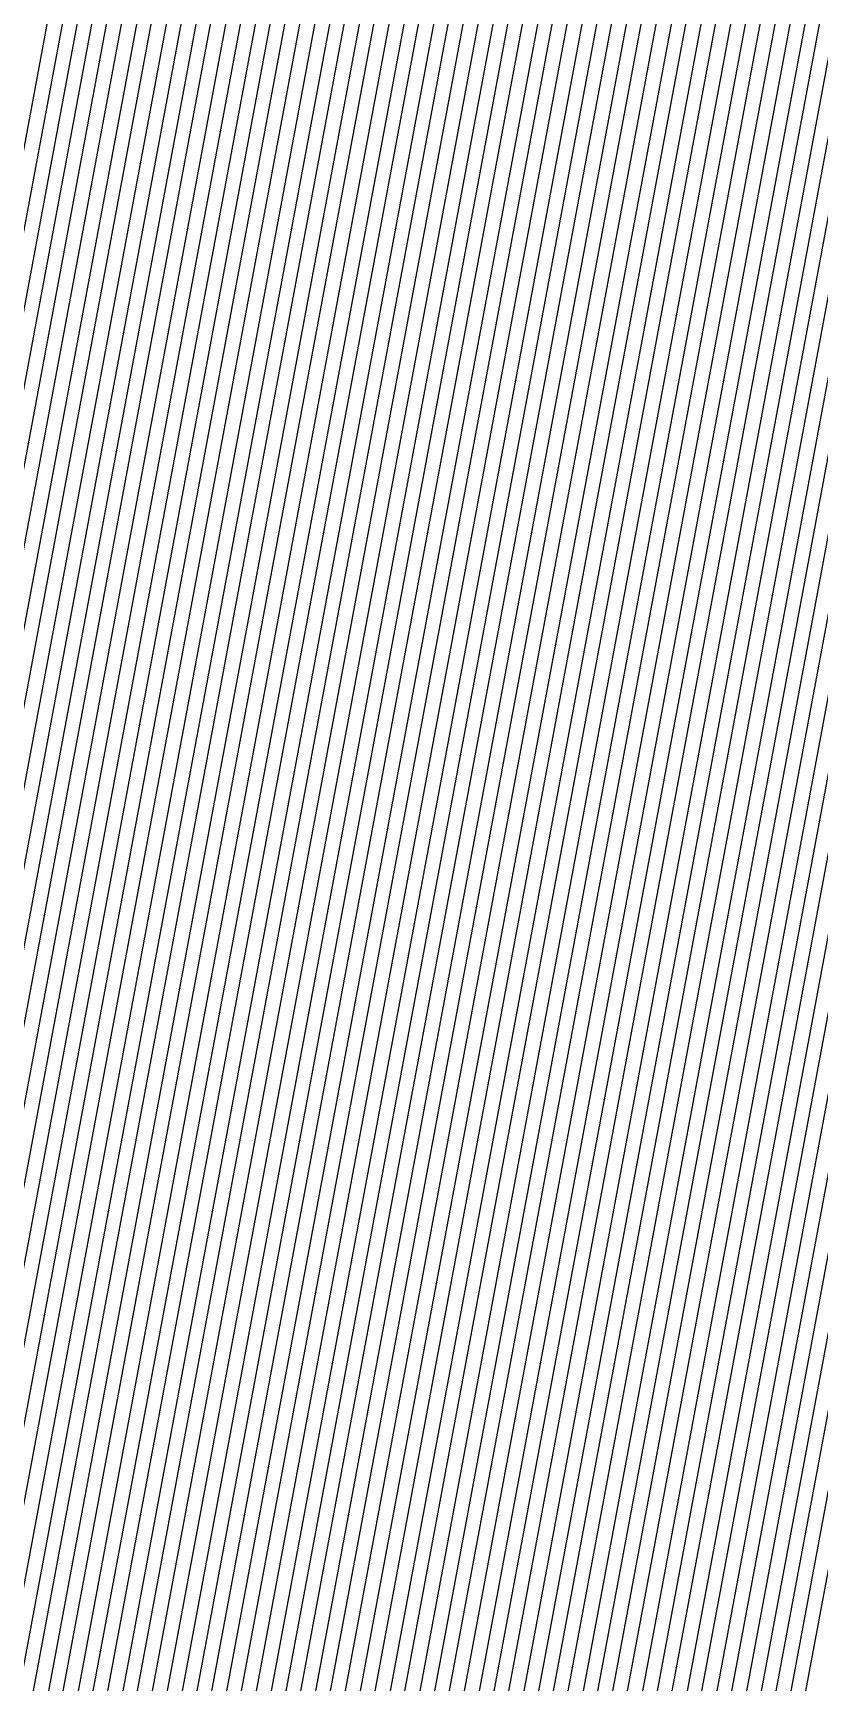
# Model space of a CAD drawing. Extents: x 7084 to 11035, y 13750 to 16729.
# Drawn here: x 7539.9 to 7581.3, y 15478.8 to 15565.7 of the extents above; entities that cross this region are included whole.
import ezdxf

# ---------------------------------------------------------------- set-up
doc = ezdxf.new("R2010")
doc.units = 0
doc.layers.add('Default', color=7, linetype='Continuous')

msp = doc.modelspace()

# ---------------------------------------------------------------- linework, layer by layer
at = {"layer": 'Default'}
for points in [[(8440.531, 16653.641), (8189.049, 16497.106), (8082.867, 16312.618), (8075.378, 16306.247), (7851.838, 16183.255), (7834.236, 16166.764), (7644.228, 16161.173), (7571.577, 15691.568), (7564.462, 15663.458), (7553.285, 15629.915), (7491.811, 15300.073), (7490.688, 15286.955), (7478.329, 15273.837)], [(7492.34, 15287.058), (7493.521, 15300.849), (7554.739, 15629.319), (7565.869, 15662.723), (7573.35, 15692.274), (7645.698, 16159.927), (7834.917, 16165.494), (7853.421, 16182.831), (8076.031, 16305.311), (8083.905, 16312.01), (8189.645, 16495.731), (8440.082, 16651.615)], [(8163.445, 14024.024), (8116.661, 14042.59), (7766.782, 14148.148), (7724.435, 14116.665), (7457.861, 14188.889), (7448.988, 14203.016), (7115.77, 14508.578), (7116.979, 14532.795), (7350.232, 14988.361), (7357.088, 15003.698), (7468.161, 15259.259), (7479.857, 15272.983), (7493.166, 15287.11), (7494.376, 15301.237), (7555.466, 15629.021), (7566.573, 15662.355), (7574.236, 15692.627), (7646.433, 16159.304), (7835.257, 16164.859), (7854.212, 16182.619), (8076.358, 16304.844), (8084.424, 16311.705), (8189.943, 16495.043), (8439.857, 16650.601)], [(7357.552, 15003.621), (7468.392, 15258.648), (7480.366, 15272.698), (7493.992, 15287.161), (7495.231, 15301.624), (7556.193, 15628.723), (7567.277, 15661.988), (7575.122, 15692.98), (7647.169, 16158.681), (7835.597, 16164.225), (7855.004, 16182.407), (8076.685, 16304.376), (8084.943, 16311.401), (8190.241, 16494.355), (8439.632, 16649.588)], [(8438.733, 16645.535), (8191.433, 16491.603), (8087.018, 16310.184), (8077.992, 16302.505), (7858.17, 16181.559), (7836.958, 16161.685), (7650.11, 16156.188), (7578.667, 15694.393), (7570.092, 15660.517), (7559.101, 15627.532), (7498.65, 15303.176), (7497.296, 15287.367), (7482.403, 15271.558), (7469.315, 15256.201), (7359.404, 15003.313), (7351.731, 14986.15), (7120.919, 14535.35), (7119.565, 14508.249), (7449.297, 14205.884)], [(7352.331, 14985.265), (7360.33, 15003.16), (7469.776, 15254.978), (7483.421, 15270.989), (7498.948, 15287.47), (7500.36, 15303.951), (7560.555, 15626.936), (7571.5, 15659.782), (7580.44, 15695.099), (7651.58, 16154.941), (7837.638, 16160.416), (7859.753, 16181.135), (8078.645, 16301.57), (8088.056, 16309.575), (8192.03, 16490.228), (8438.283, 16643.508)], [(8437.834, 16641.482), (8192.626, 16488.852), (8089.093, 16308.967), (8079.299, 16300.635), (7861.336, 16180.711), (7838.319, 16159.146), (7653.05, 16153.695), (7582.213, 15695.805), (7572.908, 15659.046), (7562.01, 15626.34), (7502.07, 15304.727), (7500.601, 15287.573), (7484.44, 15270.419)], [(8436.71, 16636.415), (8194.116, 16485.413), (8091.688, 16307.445), (8080.933, 16298.296), (7865.294, 16179.651), (7840.02, 16155.972), (7656.727, 16150.579), (7586.644, 15697.571), (7576.427, 15657.208), (7565.645, 15624.851), (7506.344, 15306.666), (7504.731, 15287.83)], [(7364.498, 15002.467), (7471.852, 15249.473), (7488.004, 15268.425), (7506.383, 15287.933), (7508.054, 15307.442), (7567.099, 15624.255), (7577.834, 15656.473), (7588.416, 15698.277), (7658.197, 16149.333), (7840.7, 16154.702), (7866.877, 16179.228), (8081.586, 16297.361), (8092.725, 16306.837), (8194.712, 16484.037), (8436.261, 16634.389)], [(7129.432, 14507.395), (7131.16, 14541.992), (7355.629, 14980.402), (7365.424, 15002.313), (7472.314, 15248.25), (7489.022, 15267.855), (7508.035, 15288.036), (7509.764, 15308.218), (7568.553, 15623.659), (7579.242, 15655.738), (7590.189, 15698.983), (7659.668, 16148.086), (7841.381, 16153.433), (7868.46, 16178.804), (8082.24, 16296.426), (8093.763, 16306.228), (8195.308, 16482.661), (8435.811, 16632.362)], [(8435.586, 16631.349), (8195.607, 16481.974), (8094.282, 16305.924), (8082.567, 16295.958), (7869.251, 16178.592), (7841.721, 16152.798), (7660.403, 16147.463), (7591.075, 15699.337), (7579.946, 15655.37), (7569.28, 15623.361), (7510.618, 15308.605), (7508.861, 15288.088), (7489.531, 15267.57), (7472.545, 15247.638), (7365.887, 15002.236), (7355.929, 14979.959), (7131.948, 14542.503), (7130.191, 14507.329), (7450.164, 14213.913), (7463.05, 14193.395), (7719.029, 14124.042)], [(8434.013, 16624.256), (8197.693, 16477.159), (8097.914, 16303.794), (8084.854, 16292.684), (7874.792, 16177.108), (7844.102, 16148.354), (7665.549, 16143.101), (7597.279, 15701.808), (7584.873, 15652.796), (7574.37, 15621.276), (7516.602, 15311.32), (7514.644, 15288.448), (7493.096, 15265.576), (7474.16, 15243.357), (7369.128, 15001.697), (7358.028, 14976.864), (7137.463, 14546.079), (7135.504, 14506.869), (7450.597, 14217.928), (7464.962, 14195.056), (7717.037, 14126.76), (7785.599, 14177.733)], [(7518.774, 15288.705), (7520.877, 15313.259), (7578.005, 15619.786), (7588.392, 15650.958), (7601.711, 15703.574), (7669.226, 16139.985), (7845.803, 16145.18), (7878.749, 16176.048), (8086.488, 16290.346), (8100.508, 16302.272), (8199.183, 16473.719), (8432.889, 16619.19)], [(8432.665, 16618.176), (8199.482, 16473.032), (8101.027, 16301.968), (8086.815, 16289.878), (7879.541, 16175.836), (7846.144, 16144.545), (7669.961, 16139.362), (7602.597, 15703.927), (7589.096, 15650.591), (7578.732, 15619.488), (7521.732, 15313.647), (7519.6, 15288.757), (7496.151, 15263.866), (7475.544, 15239.687), (7371.907, 15001.235), (7359.827, 14974.211), (7142.189, 14549.144), (7140.058, 14506.475), (7450.968, 14221.369), (7466.601, 14196.479), (7715.33, 14129.09), (7789.941, 14184.56)], [(8201.036, 14055.189), (8116.381, 14088.786), (7791.389, 14186.836), (7714.761, 14129.867), (7467.148, 14196.953), (7451.092, 14222.516), (7141.576, 14506.344), (7143.765, 14550.166), (7360.427, 14973.327), (7372.833, 15001.081), (7476.005, 15238.464), (7497.169, 15263.297), (7521.252, 15288.86), (7523.441, 15314.423), (7580.186, 15618.892), (7590.503, 15649.855), (7604.369, 15704.633), (7671.431, 16138.115), (7846.824, 16143.276), (7881.124, 16175.412), (8087.468, 16288.943), (8102.064, 16301.359), (8200.078, 16471.656), (8432.215, 16616.15)], [(7373.759, 15000.927), (7476.467, 15237.241), (7498.187, 15262.727), (7522.904, 15288.963), (7525.151, 15315.199), (7581.64, 15618.296), (7591.911, 15649.12), (7606.142, 15705.34), (7672.902, 16136.869), (7847.504, 16142.006), (7882.707, 16174.988), (8088.122, 16288.008), (8103.102, 16300.751), (8200.674, 16470.28), (8431.766, 16614.123)], [(7146.128, 14551.699), (7361.326, 14972), (7374.222, 15000.85), (7476.697, 15236.629), (7498.697, 15262.442), (7523.73, 15289.014), (7526.006, 15315.586), (7582.367, 15617.999), (7592.615, 15648.752), (7607.028, 15705.693), (7673.637, 16136.246), (7847.845, 16141.371), (7883.499, 16174.776), (8088.449, 16287.54), (8103.621, 16300.447), (8200.972, 16469.592), (8431.541, 16613.11)], [(8206.565, 14059.772), (8116.34, 14095.58), (7795.007, 14192.525), (7713.338, 14131.808), (7468.513, 14198.139), (7451.402, 14225.384), (7145.371, 14506.015), (7147.704, 14552.72), (7361.926, 14971.116), (7375.148, 15000.696), (7477.159, 15235.406), (7499.715, 15261.872), (7525.382, 15289.117), (7527.716, 15316.362), (7583.821, 15617.403), (7594.022, 15648.017), (7608.801, 15706.399), (7675.107, 16134.999), (7848.525, 16140.102), (7885.082, 16174.352), (8089.102, 16286.605), (8104.658, 16299.838), (8201.568, 16468.217), (8431.091, 16611.083)], [(7527.034, 15289.22), (7529.425, 15317.138), (7585.276, 15616.807), (7595.43, 15647.282), (7610.573, 15707.105), (7676.578, 16133.753), (7849.205, 16138.832), (7886.665, 16173.928), (8089.756, 16285.669), (8105.696, 16299.229), (8202.164, 16466.841), (8430.642, 16609.057)], [(8430.417, 16608.044), (8202.462, 16466.153), (8106.215, 16298.925), (8090.083, 16285.202), (7887.456, 16173.716), (7849.546, 16138.197), (7677.313, 16133.13), (7611.46, 15707.458), (7596.134, 15646.914), (7586.003, 15616.509), (7530.28, 15317.526), (7527.861, 15289.272), (7501.242, 15261.018), (7477.851, 15233.571), (7376.538, 15000.465), (7362.825, 14969.789), (7150.067, 14554.253), (7147.648, 14505.818), (7451.587, 14227.104), (7469.333, 14198.851), (7712.484, 14132.973)], [(8212.093, 14064.355), (8116.299, 14102.373), (7798.626, 14198.214), (7711.915, 14133.749), (7469.879, 14199.325), (7451.711, 14228.252), (7149.166, 14505.686), (7151.643, 14555.275), (7363.425, 14968.905), (7377.464, 15000.311), (7478.312, 15232.348), (7502.261, 15260.448), (7529.513, 15289.375), (7531.99, 15318.301), (7587.457, 15615.913), (7597.542, 15646.179), (7613.232, 15708.164), (7678.784, 16131.883), (7850.226, 16136.927), (7889.039, 16173.292), (8090.736, 16284.266), (8107.252, 16298.316), (8203.058, 16464.777), (8429.968, 16606.017)], [(8429.518, 16603.99), (8203.655, 16463.402), (8108.29, 16297.708), (8091.39, 16283.331), (7890.622, 16172.868), (7850.906, 16135.658), (7680.254, 16130.637), (7615.005, 15708.871), (7598.949, 15645.443), (7588.911, 15615.317), (7533.7, 15319.077), (7531.165, 15289.478), (7503.279, 15259.878), (7478.774, 15231.124), (7378.39, 15000.157), (7364.025, 14968.021), (7153.219, 14556.297), (7150.684, 14505.555), (7451.835, 14229.399), (7470.425, 14199.799), (7711.346, 14134.526), (7800.073, 14200.49)], [(8216.515, 14068.022), (8116.266, 14107.808), (7801.521, 14202.766), (7710.777, 14135.302), (7470.972, 14200.274), (7451.959, 14230.546), (7152.202, 14505.424), (7154.794, 14557.319), (7364.624, 14967.136), (7379.316, 15000.003), (7479.235, 15229.901), (7504.298, 15259.308), (7532.817, 15289.58), (7535.41, 15319.853), (7590.365, 15614.722), (7600.357, 15644.708), (7616.777, 15709.577), (7681.725, 16129.39), (7851.587, 16134.388), (7892.205, 16172.445), (8092.043, 16282.396), (8109.328, 16297.099), (8204.251, 16462.026), (8429.069, 16601.964)], [(8428.844, 16600.951), (8204.549, 16461.338), (8109.847, 16296.795), (8092.37, 16281.928), (7892.997, 16172.233), (7851.927, 16133.753), (7682.46, 16128.767), (7617.663, 15709.93), (7601.061, 15644.341), (7591.092, 15614.424), (7536.264, 15320.24), (7533.643, 15289.632), (7504.807, 15259.023)], [(8426.372, 16589.804), (8207.828, 16453.772), (8115.554, 16293.448), (8095.965, 16276.784), (7901.704, 16169.901), (7855.669, 16126.77), (7690.547, 16121.912), (7627.412, 15713.814), (7608.803, 15640.296), (7599.09, 15611.147), (7545.668, 15324.507), (7542.73, 15290.198)], [(8425.922, 16587.778), (8208.424, 16452.396), (8116.591, 16292.839), (8096.618, 16275.848), (7903.287, 16169.477), (7856.35, 16125.501), (7692.018, 16120.666), (7629.185, 15714.521), (7610.21, 15639.561), (7600.544, 15610.551), (7547.378, 15325.282), (7544.382, 15290.301), (7511.426, 15255.32), (7482.465, 15221.338), (7385.799, 14998.926), (7368.822, 14960.946), (7165.824, 14564.471), (7162.828, 14504.504), (7452.825, 14238.575), (7474.796, 14203.594), (7706.794, 14140.738)], [(8425.248, 16584.738), (8209.318, 16450.333), (8118.148, 16291.926), (8097.599, 16274.445), (7905.661, 16168.841), (7857.37, 16123.596), (7694.223, 16118.796), (7631.844, 15715.58), (7612.322, 15638.458), (7602.725, 15609.657), (7549.942, 15326.446), (7546.86, 15290.456), (7512.954, 15254.465), (7483.157, 15219.504), (7387.188, 14998.695), (7369.721, 14959.62), (7168.187, 14566.004), (7165.105, 14504.306), (7453.011, 14240.296)], [(8908.158, 13892.823), (8194.492, 14003.878), (8188.874, 14045.106), (8116.472, 14073.841), (7783.428, 14174.319), (7717.891, 14125.596), (7464.143, 14194.344), (7450.411, 14216.207), (7133.227, 14507.066), (7135.099, 14544.546), (7357.128, 14978.191), (7367.739, 15001.928), (7473.467, 15245.192), (7491.568, 15266.43), (7512.165, 15288.294), (7514.038, 15310.157), (7572.188, 15622.169), (7582.761, 15653.899), (7594.62, 15700.749), (7663.344, 16144.97), (7843.082, 16150.259), (7872.417, 16177.744)], [(8906.275, 13895.455), (8200.452, 14005.29), (8194.403, 14049.689), (8116.43, 14080.634), (7787.046, 14180.009), (7716.468, 14127.537), (7465.509, 14195.53), (7450.721, 14219.075), (7137.022, 14506.738), (7139.038, 14547.101), (7358.628, 14975.98), (7370.055, 15001.543), (7474.621, 15242.134), (7494.114, 15265.006), (7516.296, 15288.551), (7518.312, 15312.096), (7575.824, 15620.68), (7586.28, 15652.061), (7599.052, 15702.515), (7667.02, 16141.854), (7844.783, 16147.085), (7876.375, 16176.684)], [(7647.904, 16158.057), (7576.009, 15693.334), (7567.981, 15661.62), (7556.92, 15628.425), (7496.086, 15302.012), (7494.818, 15287.213), (7480.875, 15272.413), (7468.623, 15258.036), (7358.015, 15003.544), (7350.832, 14987.476), (7118.555, 14533.817), (7117.288, 14508.446), (7449.112, 14204.163), (7458.407, 14189.363), (7723.866, 14117.442), (7768.23, 14150.424), (8116.645, 14045.308), (8165.656, 14025.857), (8169.458, 13997.949), (8916.063, 13881.768)], [(8912.298, 13887.032), (8181.379, 14000.772), (8176.712, 14035.023), (8116.562, 14058.895), (7775.467, 14161.803), (7721.021, 14121.325), (7461.138, 14191.735), (7449.731, 14209.898), (7124.878, 14507.789), (7126.433, 14538.926), (7353.83, 14983.055), (7362.645, 15002.775), (7470.93, 15251.92), (7485.967, 15269.564), (7503.079, 15287.727), (7504.634, 15305.891), (7564.191, 15625.446), (7575.019, 15657.943), (7584.871, 15696.865), (7655.256, 16151.825), (7839.339, 16157.242)], [(8911.922, 13887.559), (8182.571, 14001.055), (8177.818, 14035.94), (8116.554, 14060.254), (7776.19, 14162.94), (7720.736, 14121.713), (7461.411, 14191.972), (7449.792, 14210.472), (7125.637, 14507.724), (7127.221, 14539.437), (7354.13, 14982.612), (7363.108, 15002.698), (7471.16, 15251.308), (7486.476, 15269.279), (7503.905, 15287.779), (7505.489, 15306.278), (7564.918, 15625.148), (7575.723, 15657.576), (7585.758, 15697.218), (7655.991, 16151.202), (7839.68, 16156.607)], [(7618.55, 15710.283), (7601.765, 15643.973), (7591.819, 15614.126), (7537.119, 15320.628), (7534.469, 15289.683), (7505.316, 15258.739), (7479.696, 15228.678), (7380.242, 14999.849), (7365.224, 14966.252), (7156.37, 14558.34), (7153.72, 14505.292), (7452.082, 14231.693), (7471.518, 14200.748), (7710.208, 14136.079), (7802.968, 14205.042), (8116.249, 14110.526), (8218.727, 14069.855), (8226.678, 14011.502), (8897.994, 13907.037)], [(7615.891, 15709.224), (7599.653, 15645.076), (7589.638, 15615.019), (7534.555, 15319.465), (7531.991, 15289.529), (7503.788, 15259.593), (7479.004, 15230.513), (7378.853, 15000.08), (7364.324, 14967.579), (7154.007, 14556.808), (7151.443, 14505.489), (7451.897, 14229.972), (7470.698, 14200.036), (7711.062, 14134.914), (7800.797, 14201.628), (8116.274, 14106.449), (8215.41, 14067.105), (8223.101, 14010.655), (8899.123, 13905.458)], [(7591.962, 15699.69), (7580.65, 15655.002), (7570.007, 15623.063), (7511.473, 15308.993), (7509.687, 15288.139), (7490.041, 15267.285), (7472.775, 15247.027), (7366.35, 15002.159), (7356.229, 14979.517), (7132.736, 14543.013), (7130.95, 14507.264), (7450.226, 14214.487), (7463.323, 14193.633), (7718.744, 14124.431), (7781.257, 14170.906), (8116.496, 14069.764), (8185.557, 14042.356), (8190.916, 14003.031), (8909.287, 13891.244)], [(8918.321, 13878.609), (8162.306, 13996.255), (8159.022, 14020.357), (8116.694, 14037.156), (7763.887, 14143.597), (7725.573, 14115.112), (7456.768, 14187.94), (7448.74, 14200.722), (7112.734, 14508.841), (7113.828, 14530.752), (7349.033, 14990.129), (7355.236, 15004.006), (7467.238, 15261.706), (7477.82, 15274.122), (7489.862, 15286.904), (7490.957, 15299.685), (7552.558, 15630.213)], [(7554.012, 15629.617), (7492.666, 15300.461), (7491.514, 15287.007), (7478.839, 15273.552), (7467.7, 15260.483), (7356.162, 15003.852), (7349.633, 14989.245), (7115.404, 14531.774), (7114.252, 14508.709), (7448.864, 14201.869), (7457.314, 14188.415), (7725.004, 14115.889), (7765.335, 14145.872), (8116.678, 14039.873), (8161.233, 14022.19), (8164.69, 13996.819), (8917.568, 13879.662)], [(8915.686, 13882.294), (8170.651, 13998.231), (8166.762, 14026.773), (8116.637, 14046.667), (7768.953, 14151.562), (7723.582, 14117.83), (7458.68, 14189.601), (7449.174, 14204.737), (7118.047, 14508.381), (7119.343, 14534.328), (7351.132, 14987.034), (7358.478, 15003.467), (7468.853, 15257.424), (7481.385, 15272.128), (7495.644, 15287.264), (7496.941, 15302.4), (7557.647, 15628.128)], [(7558.374, 15627.83), (7497.795, 15302.788), (7496.47, 15287.316), (7481.894, 15271.843), (7469.084, 15256.813), (7358.941, 15003.39), (7351.432, 14986.592), (7120.131, 14534.839), (7118.806, 14508.315), (7449.235, 14205.31), (7458.953, 14189.838), (7723.297, 14118.218), (7769.677, 14152.7), (8116.628, 14048.025), (8167.867, 14027.69), (8171.843, 13998.514), (8915.31, 13882.821)], [(7559.828, 15627.234), (7499.505, 15303.564), (7498.122, 15287.419), (7482.912, 15271.273), (7469.545, 15255.59), (7359.867, 15003.237), (7352.031, 14985.708), (7121.706, 14535.861), (7120.324, 14508.184), (7449.359, 14206.457), (7459.499, 14190.312), (7722.728, 14118.995), (7771.124, 14154.975), (8116.612, 14050.743), (8170.078, 14029.523), (8174.227, 13999.078), (8914.557, 13883.874)], [(7561.283, 15626.638), (7501.215, 15304.339), (7499.775, 15287.521), (7483.93, 15270.704), (7470.007, 15254.366), (7360.793, 15003.083), (7352.631, 14984.823), (7123.282, 14536.883), (7121.842, 14508.052), (7449.483, 14207.604), (7460.046, 14190.786), (7722.159, 14119.771), (7772.572, 14157.251), (8116.595, 14053.46), (8172.29, 14031.357), (8176.611, 13999.643), (8913.804, 13884.926)], [(7562.737, 15626.042), (7502.925, 15305.115), (7501.427, 15287.624), (7484.949, 15270.134), (7470.468, 15253.143), (7361.719, 15002.929), (7353.231, 14983.939), (7124.858, 14537.904), (7123.36, 14507.921), (7449.607, 14208.751), (7460.592, 14191.261), (7721.59, 14120.548), (7774.019, 14159.527), (8116.579, 14056.177), (8174.501, 14033.19), (8178.995, 14000.208), (8913.051, 13885.979)], [(8912.675, 13886.506), (8180.187, 14000.49), (8175.607, 14034.107), (8116.571, 14057.536), (7774.743, 14160.665), (7721.305, 14120.936), (7460.865, 14191.498), (7449.669, 14209.325), (7124.119, 14507.855), (7125.645, 14538.415), (7353.53, 14983.497), (7362.182, 15002.852), (7470.699, 15252.531), (7485.458, 15269.849), (7502.253, 15287.676), (7503.779, 15305.503), (7563.464, 15625.744)], [(7566.372, 15624.553), (7507.199, 15307.054), (7505.557, 15287.882), (7487.495, 15268.709), (7471.622, 15250.085), (7364.035, 15002.544), (7354.73, 14981.728), (7128.797, 14540.459), (7127.155, 14507.592), (7449.916, 14211.619), (7461.958, 14192.447), (7720.167, 14122.489), (7777.638, 14165.216), (8116.538, 14062.971), (8180.029, 14037.773), (8184.955, 14001.62), (8911.169, 13888.612)], [(7567.826, 15623.957), (7508.909, 15307.83), (7507.209, 15287.985), (7488.513, 15268.14), (7472.083, 15248.862), (7364.961, 15002.39), (7355.329, 14980.844), (7130.372, 14541.481), (7128.673, 14507.461), (7450.04, 14212.766), (7462.504, 14192.921), (7719.598, 14123.266), (7779.085, 14167.492), (8116.521, 14065.688), (8182.24, 14039.606), (8187.339, 14002.184), (8910.416, 13889.664)], [(8908.91, 13891.77), (8192.108, 14003.314), (8186.663, 14043.273), (8116.488, 14071.123), (7781.98, 14172.043), (7718.46, 14124.819), (7463.597, 14193.87), (7450.288, 14215.06), (7131.709, 14507.198), (7133.523, 14543.524), (7356.529, 14979.075), (7366.813, 15002.082), (7473.006, 15246.415), (7490.55, 15267), (7510.513, 15288.191), (7512.328, 15309.381), (7570.734, 15622.765)], [(7571.461, 15622.467), (7513.183, 15309.769), (7511.339, 15288.242), (7491.059, 15266.715), (7473.237, 15245.804), (7367.276, 15002.005), (7356.829, 14978.633), (7134.311, 14544.035), (7132.468, 14507.132), (7450.349, 14215.634), (7463.87, 14194.107), (7718.175, 14125.207), (7782.704, 14173.181), (8116.48, 14072.482), (8187.769, 14044.189), (8193.3, 14003.596), (8908.534, 13892.297)], [(8907.781, 13893.35), (8195.684, 14004.161), (8189.98, 14046.023), (8116.463, 14075.199), (7784.151, 14175.457), (7717.606, 14125.984), (7464.416, 14194.581), (7450.473, 14216.781), (7133.986, 14507.001), (7135.887, 14545.057), (7357.428, 14977.749), (7368.202, 15001.851), (7473.698, 15244.58), (7492.077, 15266.146), (7512.991, 15288.345), (7514.893, 15310.545), (7572.916, 15621.871)], [(7573.643, 15621.574), (7515.748, 15310.932), (7513.818, 15288.397), (7492.586, 15265.861), (7473.929, 15243.969), (7368.665, 15001.774), (7357.728, 14977.306), (7136.675, 14545.568), (7134.745, 14506.935), (7450.535, 14217.354), (7464.689, 14194.818), (7717.322, 14126.372), (7784.875, 14176.595), (8116.455, 14076.558), (8191.086, 14046.939), (8196.876, 14004.443), (8907.405, 13893.876)], [(7575.097, 15620.978), (7517.457, 15311.708), (7515.47, 15288.499), (7493.605, 15265.291), (7474.39, 15242.745), (7369.591, 15001.62), (7358.328, 14976.422), (7138.25, 14546.59), (7136.263, 14506.804), (7450.659, 14218.501), (7465.236, 14195.293), (7716.753, 14127.149), (7786.323, 14178.871), (8116.439, 14079.275), (8193.297, 14048.773), (8199.26, 14005.008), (8906.652, 13894.929)], [(7576.551, 15620.382), (7519.167, 15312.484), (7517.122, 15288.602), (7494.623, 15264.721), (7474.852, 15241.522), (7370.518, 15001.466), (7358.927, 14975.538), (7139.826, 14547.611), (7137.781, 14506.672), (7450.783, 14219.649), (7465.782, 14195.767), (7716.184, 14127.925), (7787.77, 14181.146), (8116.422, 14081.993), (8195.508, 14050.606), (8201.644, 14005.573), (8905.899, 13895.982)], [(8905.523, 13896.508), (8202.836, 14005.855), (8196.614, 14051.523), (8116.414, 14083.351), (7788.494, 14182.284), (7715.899, 14128.313), (7466.055, 14196.004), (7450.845, 14220.222), (7138.54, 14506.606), (7140.614, 14548.122), (7359.227, 14975.095), (7370.981, 15001.389), (7475.082, 15240.911), (7495.132, 15264.436), (7517.948, 15288.654), (7520.022, 15312.872), (7577.278, 15620.084)], [(8904.393, 13898.087), (8206.412, 14006.702), (8199.931, 14054.272), (8116.389, 14087.428), (7790.665, 14185.698), (7715.045, 14129.478), (7466.874, 14196.716), (7451.03, 14221.943), (7140.817, 14506.409), (7142.977, 14549.655), (7360.127, 14973.769), (7372.37, 15001.158), (7475.774, 15239.076), (7496.66, 15263.582), (7520.426, 15288.808), (7522.587, 15314.035), (7579.459, 15619.19)], [(8903.64, 13899.14), (8208.797, 14007.267), (8202.142, 14056.106), (8116.373, 14090.145), (7792.112, 14187.974), (7714.476, 14130.255), (7467.421, 14197.19), (7451.154, 14223.09), (7142.335, 14506.278), (7144.553, 14550.677), (7360.726, 14972.885), (7373.296, 15001.004), (7476.236, 15237.852), (7497.678, 15263.012), (7522.078, 15288.911), (7524.296, 15314.811), (7580.913, 15618.594)], [(7583.094, 15617.701), (7526.861, 15315.974), (7524.556, 15289.066), (7499.206, 15262.157), (7476.928, 15236.017), (7374.685, 15000.773), (7361.626, 14971.558), (7146.916, 14552.21), (7144.612, 14506.081), (7451.34, 14224.81), (7468.24, 14197.902), (7713.623, 14131.42), (7794.283, 14191.387), (8116.348, 14094.221), (8205.459, 14058.856), (8212.373, 14008.114), (8902.511, 13900.72)], [(7584.549, 15617.105), (7528.571, 15316.75), (7526.208, 15289.169), (7500.224, 15261.587), (7477.389, 15234.794), (7375.611, 15000.619), (7362.226, 14970.674), (7148.492, 14553.231), (7146.13, 14505.949), (7451.464, 14225.957), (7468.786, 14198.376), (7713.054, 14132.196), (7795.731, 14193.663), (8116.331, 14096.939), (8207.67, 14060.689), (8214.757, 14008.679), (8901.758, 13901.773)], [(7586.73, 15616.211), (7531.135, 15317.913), (7528.687, 15289.323), (7501.752, 15260.733), (7478.082, 15232.959), (7377.001, 15000.388), (7363.125, 14969.347), (7150.855, 14554.764), (7148.407, 14505.752), (7451.649, 14227.678), (7469.606, 14199.088), (7712.2, 14133.361), (7797.902, 14197.077), (8116.307, 14101.015), (8210.987, 14063.439), (8218.333, 14009.526), (8900.629, 13903.352)], [(7588.184, 15615.615), (7532.845, 15318.689), (7530.339, 15289.426), (7502.77, 15260.163), (7478.543, 15231.736), (7377.927, 15000.234), (7363.725, 14968.463), (7152.431, 14555.786), (7149.925, 14505.621), (7451.773, 14228.825), (7470.152, 14199.562), (7711.631, 14134.138), (7799.35, 14199.352), (8116.29, 14103.732), (8213.198, 14065.272), (8220.717, 14010.09), (8899.876, 13904.405)], [(8897.617, 13907.563), (8227.87, 14011.785), (8219.832, 14070.772), (8116.241, 14111.884), (7803.692, 14206.18), (7709.924, 14136.467), (7471.791, 14200.985), (7452.144, 14232.266), (7154.479, 14505.226), (7157.158, 14558.851), (7365.524, 14965.81), (7380.705, 14999.772), (7479.927, 15228.066), (7505.825, 15258.454), (7535.295, 15289.735), (7537.974, 15321.016), (7592.546, 15613.828)], [(8897.241, 13908.09), (8229.062, 14012.067), (8220.938, 14071.688), (8116.233, 14113.243), (7804.416, 14207.317), (7709.639, 14136.856), (7472.064, 14201.222), (7452.206, 14232.84), (7155.238, 14505.161), (7157.946, 14559.362), (7365.824, 14965.368), (7381.168, 14999.695), (7480.158, 15227.455), (7506.334, 15258.169), (7536.121, 15289.786), (7538.829, 15321.404), (7593.273, 15613.53)], [(7594, 15613.232), (7539.684, 15321.792), (7536.947, 15289.838), (7506.843, 15257.884), (7480.389, 15226.843), (7381.631, 14999.618), (7366.123, 14964.926), (7158.733, 14559.873), (7155.997, 14505.095), (7452.268, 14233.413), (7472.337, 14201.46), (7709.355, 14137.244), (7805.139, 14208.455), (8116.224, 14114.602), (8222.044, 14072.605), (8230.254, 14012.349), (8896.865, 13908.616)], [(8896.488, 13909.143), (8231.446, 14012.632), (8223.149, 14073.522), (8116.216, 14115.96), (7805.863, 14209.593), (7709.07, 14137.632), (7472.61, 14201.697), (7452.33, 14233.987), (7156.756, 14505.029), (7159.521, 14560.384), (7366.423, 14964.483), (7382.094, 14999.541), (7480.619, 15226.231), (7507.353, 15257.599), (7537.773, 15289.889), (7540.539, 15322.18), (7594.727, 15612.934)], [(8896.112, 13909.669), (8232.638, 14012.914), (8224.255, 14074.438), (8116.208, 14117.319), (7806.587, 14210.731), (7708.785, 14138.02), (7472.884, 14201.934), (7452.392, 14234.56), (7157.515, 14504.964), (7160.309, 14560.895), (7366.723, 14964.041), (7382.558, 14999.464), (7480.85, 15225.62), (7507.862, 15257.314), (7538.599, 15289.941), (7541.394, 15322.567), (7595.454, 15612.636)], [(8895.735, 13910.196), (8233.83, 14013.196), (8225.361, 14075.355), (8116.2, 14118.678), (7807.31, 14211.869), (7708.501, 14138.409), (7473.157, 14202.171), (7452.454, 14235.134), (7158.274, 14504.898), (7161.097, 14561.406), (7367.023, 14963.599), (7383.021, 14999.387), (7481.081, 15225.008), (7508.371, 15257.029), (7539.425, 15289.992), (7542.248, 15322.955), (7596.182, 15612.338)], [(7596.909, 15612.04), (7543.103, 15323.343), (7540.251, 15290.044), (7508.88, 15256.744), (7481.311, 15224.397), (7383.484, 14999.31), (7367.323, 14963.157), (7161.885, 14561.917), (7159.033, 14504.832), (7452.516, 14235.708), (7473.43, 14202.408), (7708.216, 14138.797), (7808.034, 14213.007), (8116.191, 14120.036), (8226.466, 14076.272), (8235.022, 14013.479), (8895.359, 13910.722)], [(8894.982, 13911.248), (8236.214, 14013.761), (8227.572, 14077.188), (8116.183, 14121.395), (7808.758, 14214.145), (7707.932, 14139.185), (7473.703, 14202.645), (7452.578, 14236.281), (7159.792, 14504.766), (7162.672, 14562.427), (7367.623, 14962.715), (7383.947, 14999.233), (7481.542, 15223.785), (7509.389, 15256.46), (7541.077, 15290.095), (7543.958, 15323.731), (7597.636, 15611.742)], [(8894.606, 13911.775), (8237.406, 14014.043), (8228.677, 14078.105), (8116.175, 14122.754), (7809.482, 14215.283), (7707.647, 14139.573), (7473.976, 14202.883), (7452.64, 14236.855), (7160.551, 14504.701), (7163.46, 14562.938), (7367.922, 14962.273), (7384.41, 14999.157), (7481.773, 15223.173), (7509.898, 15256.175), (7541.904, 15290.147), (7544.813, 15324.119), (7598.363, 15611.445)], [(8893.853, 13912.828), (8239.79, 14014.608), (8230.889, 14079.938), (8116.158, 14125.471), (7810.929, 14217.558), (7707.078, 14140.35), (7474.523, 14203.357), (7452.763, 14238.002), (7162.069, 14504.569), (7165.036, 14563.96), (7368.522, 14961.388), (7385.336, 14999.003), (7482.234, 15221.95), (7510.917, 15255.605), (7543.556, 15290.25), (7546.523, 15324.894), (7599.817, 15610.849)], [(7601.271, 15610.253), (7548.233, 15325.67), (7545.208, 15290.353), (7511.935, 15255.035), (7482.696, 15220.727), (7386.262, 14998.849), (7369.122, 14960.504), (7166.611, 14564.982), (7163.587, 14504.438), (7452.887, 14239.149), (7475.069, 14203.831), (7706.509, 14141.127), (7812.376, 14219.834), (8116.142, 14128.189), (8233.1, 14081.771), (8242.174, 14015.173), (8893.1, 13913.881)], [(7601.998, 15609.955), (7549.087, 15326.058), (7546.034, 15290.404), (7512.444, 15254.75), (7482.926, 15220.115), (7386.725, 14998.772), (7369.422, 14960.062), (7167.399, 14565.493), (7164.346, 14504.372), (7452.949, 14239.722), (7475.342, 14204.069), (7706.225, 14141.515), (7813.1, 14220.972), (8116.134, 14129.547), (8234.206, 14082.688), (8243.366, 14015.455), (8892.724, 13914.407)], [(8891.971, 13915.46), (8245.751, 14016.02), (8236.417, 14084.521), (8116.117, 14132.265), (7814.548, 14223.248), (7705.655, 14142.291), (7475.888, 14204.543), (7453.073, 14240.869), (7165.864, 14504.241), (7168.975, 14566.515), (7370.021, 14959.177), (7387.651, 14998.618), (7483.388, 15218.892), (7513.463, 15254.181), (7547.686, 15290.507), (7550.797, 15326.834), (7603.452, 15609.359)], [(8891.595, 13915.986), (8246.943, 14016.302), (8237.523, 14085.438), (8116.109, 14133.623), (7815.271, 14224.385), (7705.371, 14142.68), (7476.161, 14204.78), (7453.135, 14241.443), (7166.623, 14504.175), (7169.763, 14567.026), (7370.321, 14958.735), (7388.114, 14998.541), (7483.618, 15218.28), (7513.972, 15253.896), (7548.512, 15290.558), (7551.652, 15327.221), (7604.179, 15609.061)], [(8891.218, 13916.513), (8248.135, 14016.585), (8238.628, 14086.355), (8116.101, 14134.982), (7815.995, 14225.523), (7705.086, 14143.068), (7476.435, 14205.017), (7453.197, 14242.016), (7167.382, 14504.109), (7170.55, 14567.536), (7370.621, 14958.293), (7388.578, 14998.464), (7483.849, 15217.669), (7514.481, 15253.611), (7549.338, 15290.61), (7552.507, 15327.609), (7604.906, 15608.763)]]:
    msp.add_lwpolyline(points, dxfattribs=at)

doc.saveas('drawing.dxf')
